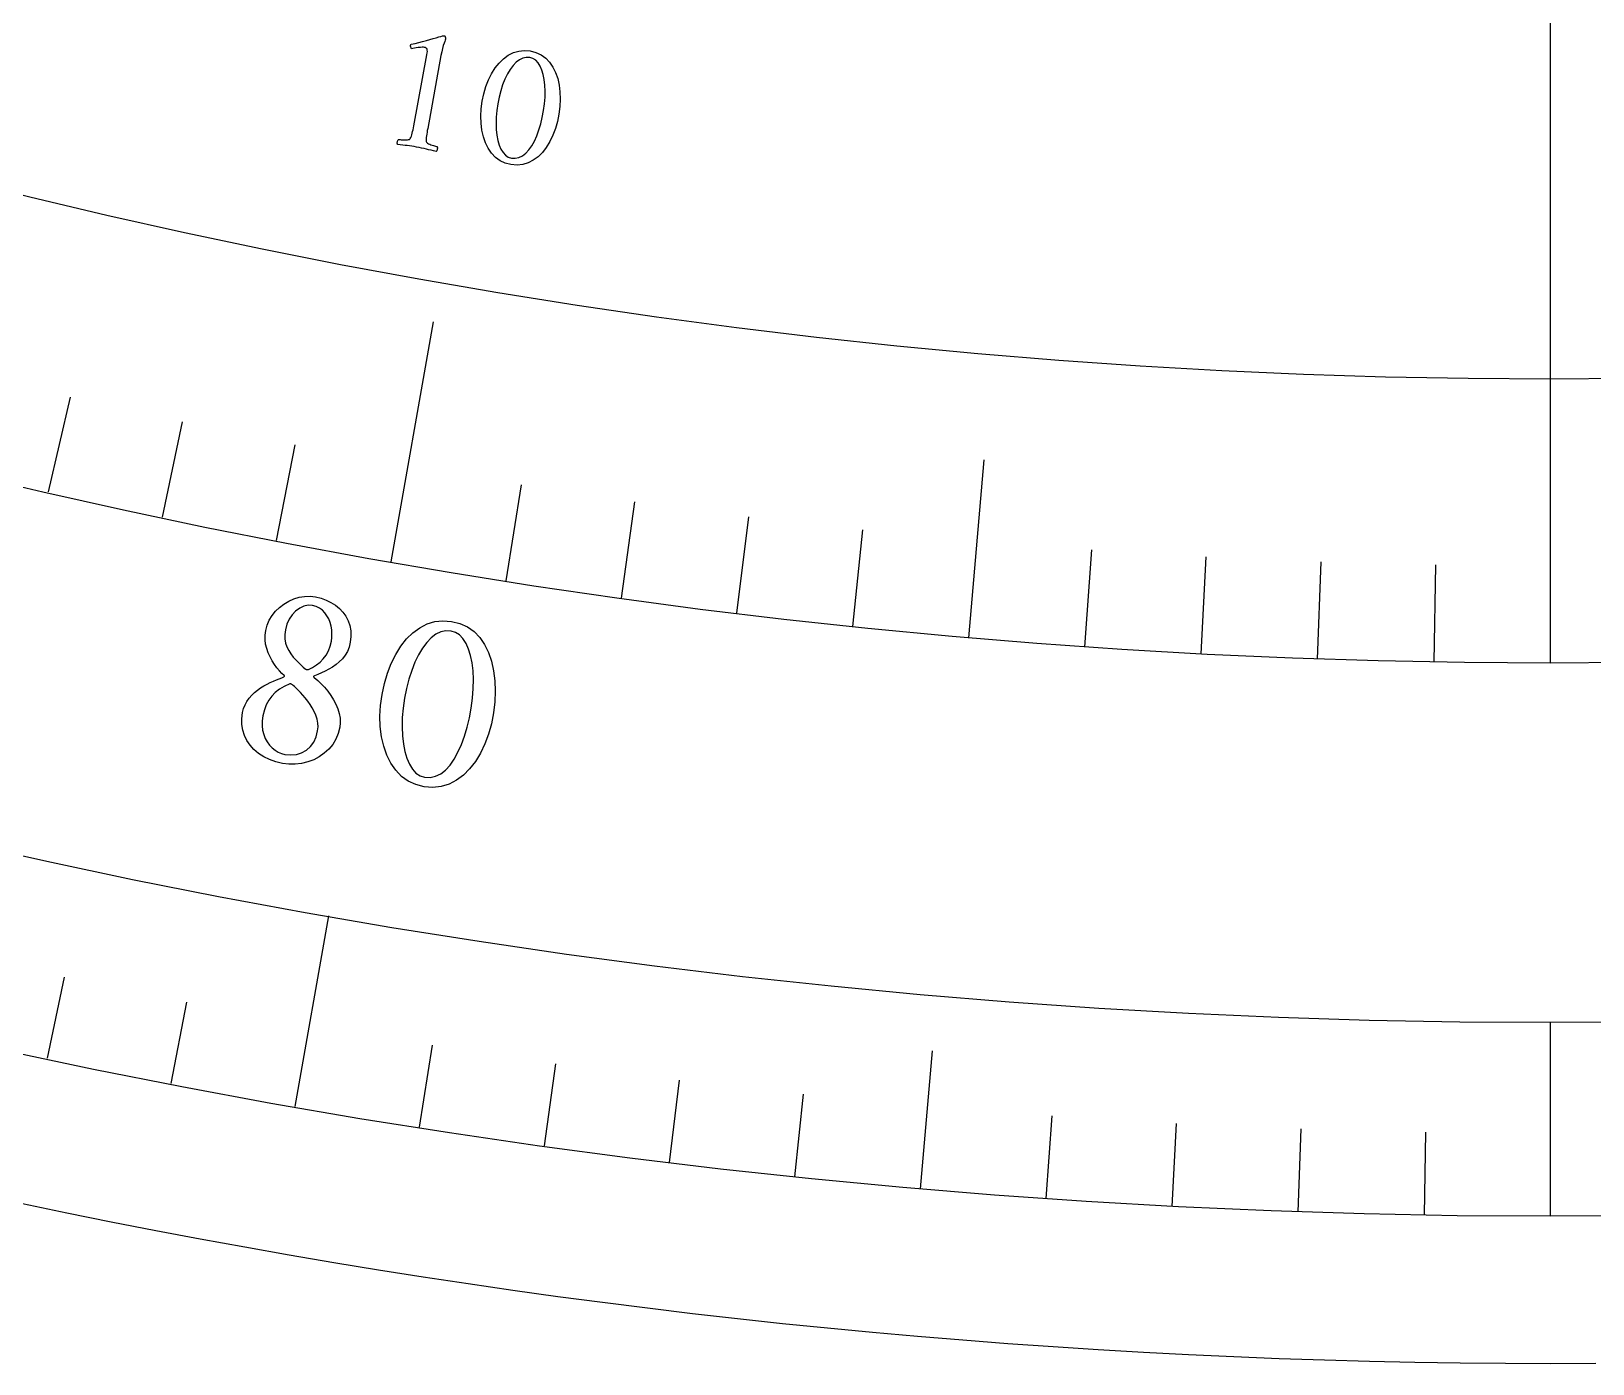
# Model space of a CAD drawing. Header units: millimetres. Extents: x -50 to 50, y -50 to 64.
# Drawn here: x -10.3 to 0.29, y -50 to -40.97 of the extents above; entities that cross this region are included whole.
import ezdxf

# ---------------------------------------------------------------- set-up
doc = ezdxf.new("R2010")
doc.units = ezdxf.units.MM
for name, color, linetype in [('CUT_OUTER', 1, 'Continuous'), ('ENGRAVE', 7, 'Continuous'), ('ENGRAVE_FINE', 8, 'Continuous'), ('TEXT', 5, 'Continuous')]:
    doc.layers.add(name, color=color, linetype=linetype)

msp = doc.modelspace()

# ---------------------------------------------------------------- linework, layer by layer
at = {"layer": 'CUT_OUTER'}
msp.add_lwpolyline([(0.3068, -49.9991), (0, -50), (-0.3068, -49.9991), (-0.6136, -49.9962), (-0.9203, -49.9915), (-1.2271, -49.9849), (-1.5337, -49.9765), (-1.8404, -49.9661), (-2.1469, -49.9539), (-2.4534, -49.9398), (-2.7598, -49.9238), (-3.066, -49.9059), (-3.3722, -49.8862), (-3.6782, -49.8645), (-3.9841, -49.841), (-4.2899, -49.8156), (-4.5954, -49.7884), (-4.9009, -49.7592), (-5.2061, -49.7282), (-5.5111, -49.6953), (-5.8159, -49.6606), (-6.1205, -49.624), (-6.4249, -49.5855), (-6.729, -49.5451), (-7.0329, -49.5029), (-7.3365, -49.4588), (-7.6399, -49.4129), (-7.9429, -49.3651), (-8.2457, -49.3154), (-8.5481, -49.2639), (-8.8502, -49.2105), (-9.152, -49.1553), (-9.4534, -49.0982), (-9.7545, -49.0393), (-10.0552, -48.9785), (-10.3556, -48.9159)], dxfattribs=at)
at = {"layer": 'ENGRAVE'}
for points in [[(0, -45.25), (0, -39.75)], [(-7.8576, -44.5626), (-7.5711, -42.9376)], [(-3.9438, -45.0778), (-3.8383, -43.8724)], [(-8.5088, -48.2556), (-8.2808, -46.963)], [(0, -49), (0, -47.6875)], [(-4.2706, -48.8135), (-4.1889, -47.8796)]]:
    msp.add_lwpolyline(points, dxfattribs=at)
for radius in [49, 49, 47.6875, 45.25, 45.25, 43.325]:
    msp.add_circle((0, 0), radius, dxfattribs=at)
at = {"layer": 'ENGRAVE_FINE'}
for points in [[(-10.179, -44.0902), (-10.0306, -43.4472)], [(-9.408, -44.2612), (-9.2708, -43.6156)], [(-8.6341, -44.4186), (-8.5082, -43.7708)], [(-7.0787, -44.6929), (-6.9754, -44.041)], [(-6.2976, -44.8096), (-6.2057, -44.1561)], [(-5.5146, -44.9127), (-5.4342, -44.2576)], [(-4.7299, -45.0021), (-4.6609, -44.3457)], [(-3.1565, -45.1398), (-3.1104, -44.4814)], [(-2.3682, -45.188), (-2.3337, -44.5289)], [(-1.5792, -45.2224), (-1.5562, -44.5628)], [(-0.7897, -45.2431), (-0.7782, -44.5832)], [(-10.1877, -47.9292), (-10.0707, -47.379)], [(-9.3496, -48.0997), (-9.2423, -47.5476)], [(-7.6653, -48.3967), (-7.5773, -47.8412)], [(-6.8195, -48.5231), (-6.7412, -47.9661)], [(-5.9716, -48.6348), (-5.903, -48.0765)], [(-5.1219, -48.7316), (-5.0631, -48.1722)], [(-3.4181, -48.8806), (-3.3788, -48.3195)], [(-2.5645, -48.9328), (-2.535, -48.3711)], [(-1.7101, -48.9702), (-1.6904, -48.408)], [(-0.8552, -48.9925), (-0.8454, -48.4301)]]:
    msp.add_lwpolyline(points, dxfattribs=at)
at = {"layer": 'TEXT'}
for points in [[(-7.7044, -41.6084), (-7.6151, -41.126), (-7.6133, -41.1141), (-7.6125, -41.1041), (-7.6127, -41.0959), (-7.614, -41.0896), (-7.6164, -41.0847), (-7.62, -41.0809), (-7.6249, -41.0781), (-7.6309, -41.0763), (-7.6386, -41.0755), (-7.6483, -41.0755), (-7.66, -41.0763), (-7.6737, -41.0778), (-7.6876, -41.0798), (-7.6997, -41.0817), (-7.7102, -41.0835), (-7.7189, -41.0852), (-7.7228, -41.0798), (-7.7252, -41.0742), (-7.7263, -41.0684), (-7.7258, -41.0624), (-7.7258, -41.0623), (-7.7258, -41.0621), (-7.7257, -41.0617), (-7.7256, -41.0612), (-7.725, -41.059), (-7.7242, -41.0573), (-7.7232, -41.0562), (-7.722, -41.0555), (-7.6959, -41.049), (-7.67, -41.0424), (-7.6444, -41.0356), (-7.6189, -41.0287), (-7.5947, -41.022), (-7.5726, -41.0159), (-7.5527, -41.0105), (-7.5349, -41.0057), (-7.5201, -41.0018), (-7.5095, -40.999), (-7.5028, -40.9974), (-7.5002, -40.9969), (-7.4978, -40.9973), (-7.4951, -40.9983), (-7.493, -41.0001), (-7.4915, -41.0027), (-7.4907, -41.0062), (-7.4902, -41.0099), (-7.4898, -41.0133), (-7.4895, -41.0164), (-7.4893, -41.0191), (-7.49, -41.0209), (-7.4919, -41.0263), (-7.4951, -41.0354), (-7.4996, -41.0481), (-7.5047, -41.0643), (-7.5098, -41.0837), (-7.5149, -41.1063), (-7.52, -41.1322), (-7.6102, -41.6257), (-7.6126, -41.6389), (-7.6148, -41.6517), (-7.6168, -41.664), (-7.6187, -41.6759), (-7.6202, -41.6871), (-7.6209, -41.6973), (-7.6209, -41.7065), (-7.6201, -41.7148), (-7.6186, -41.7182), (-7.6154, -41.7217), (-7.6104, -41.7253), (-7.6037, -41.7292), (-7.5961, -41.7329), (-7.5881, -41.7363), (-7.5798, -41.7393), (-7.5712, -41.742), (-7.5631, -41.7443), (-7.5563, -41.7461), (-7.5507, -41.7475), (-7.5464, -41.7484), (-7.5452, -41.7516), (-7.5447, -41.7556), (-7.5446, -41.7605), (-7.5452, -41.7663), (-7.5462, -41.7719), (-7.5478, -41.7765), (-7.5499, -41.7801), (-7.5525, -41.7826), (-7.5704, -41.7782), (-7.5875, -41.7739), (-7.6038, -41.7699), (-7.6193, -41.7661), (-7.6349, -41.7624), (-7.651, -41.7589), (-7.6679, -41.7554), (-7.6853, -41.7521), (-7.7022, -41.7491), (-7.7183, -41.7465), (-7.7336, -41.7442), (-7.7483, -41.7423), (-7.7631, -41.7406), (-7.7791, -41.7387), (-7.7961, -41.7366), (-7.8142, -41.7345), (-7.8157, -41.7312), (-7.8164, -41.7271), (-7.8163, -41.7222), (-7.8153, -41.7166), (-7.8137, -41.711), (-7.8119, -41.7065), (-7.8099, -41.7029), (-7.8078, -41.7003), (-7.8034, -41.701), (-7.7977, -41.7017), (-7.7907, -41.7024), (-7.7823, -41.7032), (-7.7733, -41.7037), (-7.7645, -41.7038), (-7.7558, -41.7035), (-7.7473, -41.7027), (-7.7398, -41.7015), (-7.7341, -41.6998), (-7.7302, -41.6976), (-7.7281, -41.6949), (-7.7244, -41.6875), (-7.721, -41.6789), (-7.7178, -41.6691), (-7.7149, -41.6582), (-7.7122, -41.6465), (-7.7096, -41.6343), (-7.707, -41.6216), (-7.7044, -41.6084)], [(-6.9161, -41.1007), (-6.8765, -41.1107), (-6.8413, -41.1268), (-6.8104, -41.1488), (-6.7839, -41.1769), (-6.7615, -41.2098), (-6.7433, -41.2466), (-6.7293, -41.2872), (-6.7195, -41.3315), (-6.7137, -41.3785), (-6.712, -41.4269), (-6.7143, -41.4768), (-6.7207, -41.5282), (-6.7309, -41.579), (-6.7446, -41.627), (-6.7618, -41.6724), (-6.7825, -41.7151), (-6.8063, -41.754), (-6.833, -41.788), (-6.8624, -41.8172), (-6.8946, -41.8415), (-6.9293, -41.8597), (-6.966, -41.8707), (-7.0048, -41.8745), (-7.0457, -41.8711), (-7.0844, -41.8611), (-7.1191, -41.8449), (-7.15, -41.8226), (-7.1769, -41.794), (-7.1997, -41.7604), (-7.2183, -41.7232), (-7.2326, -41.6823), (-7.2428, -41.6376), (-7.2486, -41.5905), (-7.2502, -41.542), (-7.2475, -41.492), (-7.2405, -41.4407), (-7.2297, -41.3901), (-7.2155, -41.3422), (-7.1978, -41.297), (-7.1767, -41.2546), (-7.1526, -41.2159), (-7.1258, -41.1823), (-7.0963, -41.1535), (-7.0641, -41.1297), (-7.0297, -41.1119), (-6.9935, -41.1012), (-6.9557, -41.0974), (-6.9161, -41.1007)], [(-6.9174, -41.1458), (-6.9419, -41.1447), (-6.9655, -41.1495), (-6.9884, -41.1604), (-7.0105, -41.1773), (-7.0316, -41.1993), (-7.0514, -41.2256), (-7.0697, -41.2561), (-7.0868, -41.2909), (-7.1021, -41.3291), (-7.1153, -41.3698), (-7.1265, -41.4131), (-7.1357, -41.4589), (-7.1423, -41.5047), (-7.1461, -41.549), (-7.1472, -41.5917), (-7.1455, -41.633), (-7.1411, -41.6718), (-7.1343, -41.7069), (-7.1251, -41.7385), (-7.1134, -41.7664), (-7.0993, -41.7897), (-7.0829, -41.8075), (-7.0642, -41.8196), (-7.0432, -41.8262), (-7.0168, -41.8275), (-6.9917, -41.8225), (-6.9679, -41.8111), (-6.9454, -41.7934), (-6.9244, -41.7703), (-6.905, -41.7428), (-6.8872, -41.711), (-6.8709, -41.6748), (-6.8565, -41.6354), (-6.8439, -41.594), (-6.8334, -41.5505), (-6.8248, -41.5049), (-6.8184, -41.4588), (-6.8147, -41.4146), (-6.8138, -41.3723), (-6.8157, -41.3321), (-6.8201, -41.2946), (-6.827, -41.2607), (-6.8363, -41.2303), (-6.848, -41.2034), (-6.862, -41.181), (-6.8783, -41.1639), (-6.8968, -41.1522), (-6.9174, -41.1458)], [(-8.3702, -44.8014), (-8.333, -44.8102), (-8.2981, -44.8226), (-8.2655, -44.8384), (-8.2352, -44.8576), (-8.208, -44.8799), (-8.1845, -44.905), (-8.1647, -44.9328), (-8.1488, -44.9633), (-8.1373, -44.9964), (-8.1313, -45.0317), (-8.1306, -45.0692), (-8.1352, -45.109), (-8.1431, -45.1413), (-8.1545, -45.1707), (-8.1695, -45.1971), (-8.1881, -45.2206), (-8.2091, -45.2415), (-8.2315, -45.2604), (-8.2552, -45.2772), (-8.2803, -45.2919), (-8.3057, -45.305), (-8.3302, -45.3168), (-8.354, -45.3273), (-8.377, -45.3366), (-8.382, -45.3377), (-8.384, -45.3399), (-8.383, -45.3431), (-8.379, -45.3473), (-8.3554, -45.3675), (-8.3322, -45.3898), (-8.3096, -45.4144), (-8.2875, -45.4412), (-8.2668, -45.4695), (-8.2485, -45.4988), (-8.2327, -45.5289), (-8.2193, -45.56), (-8.2094, -45.5916), (-8.2038, -45.6229), (-8.2028, -45.6542), (-8.2061, -45.6854), (-8.2166, -45.7273), (-8.2326, -45.766), (-8.2539, -45.8014), (-8.2806, -45.8335), (-8.3116, -45.8618), (-8.3457, -45.8857), (-8.3828, -45.9053), (-8.423, -45.9205), (-8.4649, -45.9309), (-8.5074, -45.9359), (-8.5505, -45.9357), (-8.594, -45.9302), (-8.6398, -45.9193), (-8.682, -45.9044), (-8.7209, -45.8856), (-8.7563, -45.8627), (-8.7875, -45.8365), (-8.814, -45.8075), (-8.8355, -45.7758), (-8.8523, -45.7413), (-8.8638, -45.7046), (-8.8697, -45.6666), (-8.8699, -45.6271), (-8.8646, -45.5861), (-8.8577, -45.5587), (-8.8479, -45.5333), (-8.8353, -45.5097), (-8.8198, -45.4881), (-8.8023, -45.4683), (-8.7835, -45.45), (-8.7634, -45.4335), (-8.7421, -45.4185), (-8.7202, -45.405), (-8.6984, -45.3928), (-8.6768, -45.382), (-8.6554, -45.3726), (-8.6349, -45.3642), (-8.6164, -45.3565), (-8.5997, -45.3497), (-8.5849, -45.3437), (-8.5818, -45.3416), (-8.5804, -45.3394), (-8.5809, -45.3372), (-8.5832, -45.3348), (-8.599, -45.3196), (-8.6151, -45.3018), (-8.6316, -45.2816), (-8.6483, -45.259), (-8.6643, -45.2344), (-8.6784, -45.2084), (-8.6906, -45.181), (-8.7009, -45.1523), (-8.7083, -45.1226), (-8.7119, -45.0922), (-8.7115, -45.0613), (-8.7073, -45.0296), (-8.6977, -44.9935), (-8.6835, -44.9597), (-8.6647, -44.9282), (-8.6412, -44.8989), (-8.6141, -44.8725), (-8.5844, -44.8498), (-8.5522, -44.8306), (-8.5174, -44.815), (-8.4811, -44.8038), (-8.4445, -44.7978), (-8.4075, -44.797), (-8.3702, -44.8014)], [(-8.3902, -44.8601), (-8.4203, -44.8581), (-8.4495, -44.8637), (-8.4777, -44.8767), (-8.5049, -44.8973), (-8.5293, -44.9235), (-8.5489, -44.9533), (-8.5636, -44.9869), (-8.5734, -45.0241), (-8.5775, -45.056), (-8.5773, -45.0861), (-8.5727, -45.1144), (-8.5638, -45.1408), (-8.5518, -45.1654), (-8.5379, -45.1882), (-8.5222, -45.2092), (-8.5047, -45.2283), (-8.4867, -45.2458), (-8.4699, -45.2619), (-8.4542, -45.2767), (-8.4396, -45.2901), (-8.4378, -45.2912), (-8.4354, -45.2922), (-8.4326, -45.2931), (-8.4293, -45.2938), (-8.4286, -45.294), (-8.428, -45.2941), (-8.4277, -45.2941), (-8.4276, -45.2942), (-8.425, -45.2945), (-8.4226, -45.2946), (-8.4204, -45.2944), (-8.4184, -45.294), (-8.3898, -45.2798), (-8.3634, -45.2629), (-8.3393, -45.2432), (-8.3174, -45.2208), (-8.2984, -45.1956), (-8.283, -45.1675), (-8.2712, -45.1364), (-8.2629, -45.1023), (-8.2595, -45.0765), (-8.2587, -45.0507), (-8.2604, -45.0249), (-8.2648, -44.9991), (-8.2717, -44.9741), (-8.281, -44.9506), (-8.2928, -44.9288), (-8.307, -44.9087), (-8.3237, -44.8911), (-8.3432, -44.8771), (-8.3654, -44.8668), (-8.3902, -44.8601)], [(-7.4494, -44.9673), (-7.3921, -44.9817), (-7.341, -45.0048), (-7.2962, -45.0367), (-7.2576, -45.0773), (-7.2251, -45.1251), (-7.1985, -45.1785), (-7.178, -45.2374), (-7.1634, -45.3018), (-7.1548, -45.3701), (-7.1521, -45.4405), (-7.1551, -45.5131), (-7.1641, -45.5879), (-7.1786, -45.6618), (-7.1981, -45.7318), (-7.2228, -45.7979), (-7.2527, -45.8601), (-7.2871, -45.9169), (-7.3257, -45.9665), (-7.3684, -46.0091), (-7.4152, -46.0446), (-7.4656, -46.0713), (-7.519, -46.0874), (-7.5756, -46.0931), (-7.6351, -46.0883), (-7.6915, -46.0739), (-7.7422, -46.0505), (-7.7872, -46.018), (-7.8265, -45.9765), (-7.8598, -45.9277), (-7.8869, -45.8736), (-7.9079, -45.814), (-7.9226, -45.7492), (-7.9312, -45.6806), (-7.9335, -45.61), (-7.9297, -45.5374), (-7.9196, -45.4628), (-7.9039, -45.3891), (-7.8832, -45.3194), (-7.8576, -45.2537), (-7.827, -45.1919), (-7.7921, -45.1357), (-7.7532, -45.0866), (-7.7104, -45.0448), (-7.6638, -45.01), (-7.614, -44.984), (-7.5616, -44.9683), (-7.5068, -44.9627), (-7.4494, -44.9673)], [(-7.4512, -45.0329), (-7.4866, -45.0313), (-7.5209, -45.0385), (-7.5541, -45.0544), (-7.5861, -45.0791), (-7.6167, -45.1112), (-7.6452, -45.1495), (-7.6718, -45.1939), (-7.6965, -45.2445), (-7.7186, -45.3001), (-7.7378, -45.3594), (-7.754, -45.4223), (-7.7672, -45.489), (-7.7768, -45.5556), (-7.7823, -45.62), (-7.7837, -45.6822), (-7.7811, -45.7423), (-7.7747, -45.7986), (-7.7647, -45.8497), (-7.7512, -45.8956), (-7.7341, -45.9362), (-7.7135, -45.9701), (-7.6895, -45.9959), (-7.6622, -46.0135), (-7.6316, -46.0229), (-7.5932, -46.0248), (-7.5566, -46.0175), (-7.522, -46.0008), (-7.4894, -45.9749), (-7.4589, -45.9412), (-7.4308, -45.9012), (-7.405, -45.8548), (-7.3816, -45.8021), (-7.3608, -45.7447), (-7.3428, -45.6843), (-7.3276, -45.621), (-7.3153, -45.5547), (-7.3063, -45.4875), (-7.3013, -45.4232), (-7.3002, -45.3618), (-7.303, -45.3033), (-7.3096, -45.2488), (-7.3197, -45.1995), (-7.3333, -45.1553), (-7.3504, -45.1163), (-7.3709, -45.0837), (-7.3945, -45.059), (-7.4213, -45.042), (-7.4512, -45.0329)], [(-8.5788, -45.8687), (-8.5375, -45.8729), (-8.4993, -45.8697), (-8.4642, -45.859), (-8.4323, -45.8407), (-8.4048, -45.8161), (-8.3828, -45.786), (-8.3665, -45.7505), (-8.3558, -45.7097), (-8.3529, -45.6831), (-8.3539, -45.6565), (-8.3588, -45.6301), (-8.3676, -45.6038), (-8.3792, -45.578), (-8.3923, -45.5533), (-8.407, -45.5297), (-8.4232, -45.5072), (-8.44, -45.4861), (-8.4565, -45.4668), (-8.4726, -45.4493), (-8.4883, -45.4335), (-8.5024, -45.4201), (-8.5136, -45.4095), (-8.5218, -45.4017), (-8.5272, -45.3968), (-8.5302, -45.3946), (-8.5329, -45.393), (-8.5352, -45.3919), (-8.5371, -45.3913), (-8.5396, -45.3909), (-8.5417, -45.3909), (-8.5433, -45.3912), (-8.5446, -45.3917), (-8.5819, -45.4085), (-8.6148, -45.4276), (-8.6432, -45.4492), (-8.6672, -45.4733), (-8.6873, -45.5006), (-8.7039, -45.532), (-8.7171, -45.5675), (-8.7268, -45.6072), (-8.7316, -45.6417), (-8.7323, -45.6744), (-8.729, -45.7052), (-8.7216, -45.7342), (-8.7109, -45.7609), (-8.6978, -45.7849), (-8.6821, -45.8063), (-8.664, -45.8251), (-8.6442, -45.8409), (-8.6234, -45.8534), (-8.6016, -45.8627), (-8.5788, -45.8687)]]:
    msp.add_lwpolyline(points, close=True, dxfattribs=at)

doc.saveas('drawing.dxf')
